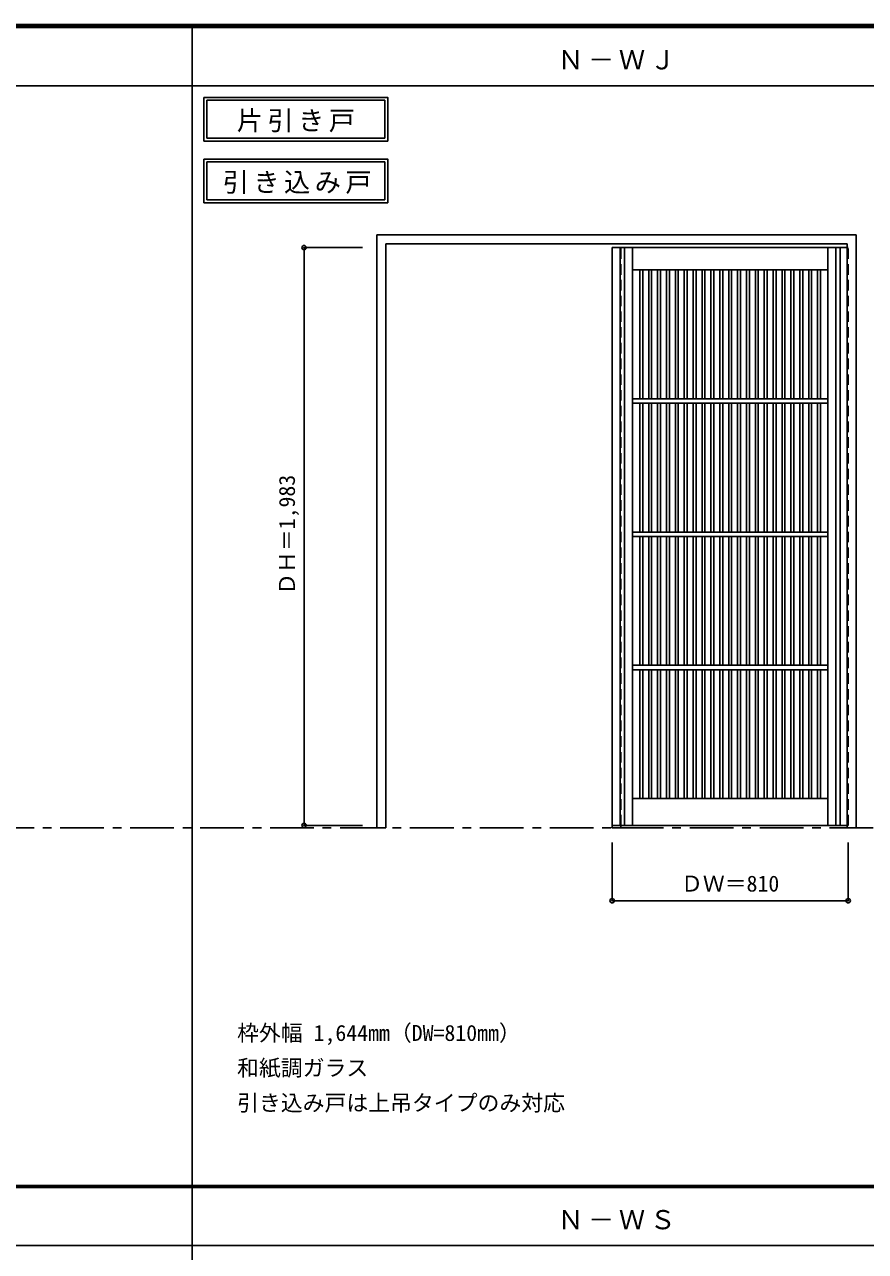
# Model space of a CAD drawing. Units: millimetres, scale not verified. Extents: x -6000 to 5700, y -4307 to 4260.
# Drawn here: x -2973 to -87, y -36 to 4175 of the extents above; entities that cross this region are included whole.
import ezdxf
from ezdxf.enums import TextEntityAlignment as Align

# ---------------------------------------------------------------- set-up
doc = ezdxf.new("R2010")
doc.units = ezdxf.units.MM
doc.header["$LTSCALE"] = 30
doc.header["$PDMODE"] = 32
doc.header["$PDSIZE"] = 15
doc.linetypes.add('CHAIN1', pattern=[8, 5, -1, 1, -1])
doc.linetypes.add('DASHED1', pattern=[1.8, 1.2, -0.6])
for name, color, linetype in [('0-1_通り芯', 7, 'CHAIN1'), ('0-2_扉', 4, 'DASHED1'), ('0-3_仕上げ', 3, 'Continuous'), ('0-4_枠', 3, 'Continuous'), ('0-A_文字', 7, 'Continuous'), ('0-B_寸法', 7, 'Continuous'), ('F-1_枠', 6, 'Continuous')]:
    doc.layers.add(name, color=color, linetype=linetype)
doc.styles.add('ＭＳ ゴシック', font='')
doc.styles.get('ＭＳ ゴシック').set_extended_font_data('MS Gothic')

msp = doc.modelspace()

# ---------------------------------------------------------------- linework, layer by layer
at = {"layer": '0-1_通り芯'}
msp.add_line((-5490, 1418), (3233.5, 1418), dxfattribs=at)
at = {"layer": '0-2_扉'}
for p, q in [((-956.25, 3409.5), (-956.25, 3405.5)), ((-149.25, 3409.5), (-146.25, 3409.5))]:
    msp.add_line(p, q, dxfattribs=at)
at = {"layer": '0-2_扉', "color": 3, "linetype": 'Continuous'}
for p, q in [((-956.25, 3409.5), (-956.25, 1426.5)), ((-149.25, 3409.5), (-956.25, 3409.5)), ((-149.25, 1426.5), (-956.25, 1426.5))]:
    msp.add_line(p, q, dxfattribs=at)
at = {"layer": '0-2_扉'}
msp.add_lwpolyline([(-149.25, 1426.5), (-146.25, 1426.5), (-146.25, 3409.5)], dxfattribs=at)
at = {"layer": '0-3_仕上げ'}
for p, q in [((-928.75, 3409.5), (-928.75, 1426.5)), ((-913.75, 3409.5), (-913.75, 1426.5)), ((-188.75, 1426.5), (-188.75, 3409.5)), ((-173.75, 1426.5), (-173.75, 3409.5)), ((-861.25, 3333.5), (-861.25, 2891)), ((-851.25, 3333.5), (-851.25, 2891)), ((-830.75, 3333.5), (-830.75, 2891)), ((-820.75, 3333.5), (-820.75, 2891)), ((-800.25, 3333.5), (-800.25, 2891)), ((-790.25, 3333.5), (-790.25, 2891)), ((-769.75, 3333.5), (-769.75, 2891)), ((-759.75, 3333.5), (-759.75, 2891)), ((-739.25, 3333.5), (-739.25, 2891)), ((-729.25, 3333.5), (-729.25, 2891)), ((-708.75, 3333.5), (-708.75, 2891)), ((-698.75, 3333.5), (-698.75, 2891)), ((-678.25, 3333.5), (-678.25, 2891)), ((-668.25, 3333.5), (-668.25, 2891)), ((-647.75, 3333.5), (-647.75, 2891)), ((-637.75, 3333.5), (-637.75, 2891)), ((-617.25, 3333.5), (-617.25, 2891)), ((-607.25, 3333.5), (-607.25, 2891)), ((-586.75, 3333.5), (-586.75, 2891)), ((-576.75, 3333.5), (-576.75, 2891)), ((-556.25, 3333.5), (-556.25, 2891)), ((-546.25, 3333.5), (-546.25, 2891)), ((-525.75, 3333.5), (-525.75, 2891)), ((-515.75, 3333.5), (-515.75, 2891)), ((-495.25, 3333.5), (-495.25, 2891)), ((-485.25, 3333.5), (-485.25, 2891)), ((-464.75, 3333.5), (-464.75, 2891)), ((-454.75, 3333.5), (-454.75, 2891)), ((-434.25, 3333.5), (-434.25, 2891)), ((-424.25, 3333.5), (-424.25, 2891)), ((-403.75, 3333.5), (-403.75, 2891)), ((-393.75, 3333.5), (-393.75, 2891)), ((-373.25, 3333.5), (-373.25, 2891)), ((-363.25, 3333.5), (-363.25, 2891)), ((-342.75, 3333.5), (-342.75, 2891)), ((-332.75, 3333.5), (-332.75, 2891)), ((-312.25, 3333.5), (-312.25, 2891)), ((-302.25, 3333.5), (-302.25, 2891)), ((-281.75, 3333.5), (-281.75, 2891)), ((-271.75, 3333.5), (-271.75, 2891)), ((-251.25, 3333.5), (-251.25, 2891)), ((-241.25, 3333.5), (-241.25, 2891)), ((-216.25, 2891), (-886.25, 2891)), ((-216.25, 2876), (-886.25, 2876)), ((-861.25, 2876), (-861.25, 2433.5)), ((-851.25, 2876), (-851.25, 2433.5)), ((-830.75, 2876), (-830.75, 2433.5)), ((-820.75, 2876), (-820.75, 2433.5)), ((-800.25, 2876), (-800.25, 2433.5)), ((-790.25, 2876), (-790.25, 2433.5)), ((-769.75, 2876), (-769.75, 2433.5)), ((-759.75, 2876), (-759.75, 2433.5)), ((-739.25, 2876), (-739.25, 2433.5)), ((-729.25, 2876), (-729.25, 2433.5)), ((-708.75, 2876), (-708.75, 2433.5)), ((-698.75, 2876), (-698.75, 2433.5)), ((-678.25, 2876), (-678.25, 2433.5)), ((-668.25, 2876), (-668.25, 2433.5)), ((-647.75, 2876), (-647.75, 2433.5)), ((-637.75, 2876), (-637.75, 2433.5)), ((-617.25, 2876), (-617.25, 2433.5)), ((-607.25, 2876), (-607.25, 2433.5)), ((-586.75, 2876), (-586.75, 2433.5)), ((-576.75, 2876), (-576.75, 2433.5)), ((-556.25, 2876), (-556.25, 2433.5)), ((-546.25, 2876), (-546.25, 2433.5)), ((-525.75, 2876), (-525.75, 2433.5)), ((-515.75, 2876), (-515.75, 2433.5)), ((-495.25, 2876), (-495.25, 2433.5)), ((-485.25, 2876), (-485.25, 2433.5)), ((-464.75, 2876), (-464.75, 2433.5)), ((-454.75, 2876), (-454.75, 2433.5)), ((-434.25, 2876), (-434.25, 2433.5)), ((-424.25, 2876), (-424.25, 2433.5)), ((-403.75, 2876), (-403.75, 2433.5)), ((-393.75, 2876), (-393.75, 2433.5)), ((-373.25, 2876), (-373.25, 2433.5)), ((-363.25, 2876), (-363.25, 2433.5)), ((-342.75, 2876), (-342.75, 2433.5)), ((-332.75, 2876), (-332.75, 2433.5)), ((-312.25, 2876), (-312.25, 2433.5)), ((-302.25, 2876), (-302.25, 2433.5)), ((-281.75, 2876), (-281.75, 2433.5)), ((-271.75, 2876), (-271.75, 2433.5)), ((-251.25, 2876), (-251.25, 2433.5)), ((-241.25, 2876), (-241.25, 2433.5)), ((-216.25, 2433.5), (-886.25, 2433.5)), ((-216.25, 2418.5), (-886.25, 2418.5)), ((-861.25, 2418.5), (-861.25, 1976)), ((-851.25, 2418.5), (-851.25, 1976)), ((-830.75, 2418.5), (-830.75, 1976)), ((-820.75, 2418.5), (-820.75, 1976)), ((-800.25, 2418.5), (-800.25, 1976)), ((-790.25, 2418.5), (-790.25, 1976)), ((-769.75, 2418.5), (-769.75, 1976)), ((-759.75, 2418.5), (-759.75, 1976)), ((-739.25, 2418.5), (-739.25, 1976)), ((-729.25, 2418.5), (-729.25, 1976)), ((-708.75, 2418.5), (-708.75, 1976)), ((-698.75, 2418.5), (-698.75, 1976)), ((-678.25, 2418.5), (-678.25, 1976)), ((-668.25, 2418.5), (-668.25, 1976)), ((-647.75, 2418.5), (-647.75, 1976)), ((-637.75, 2418.5), (-637.75, 1976)), ((-617.25, 2418.5), (-617.25, 1976)), ((-607.25, 2418.5), (-607.25, 1976)), ((-586.75, 2418.5), (-586.75, 1976)), ((-576.75, 2418.5), (-576.75, 1976)), ((-556.25, 2418.5), (-556.25, 1976)), ((-546.25, 2418.5), (-546.25, 1976)), ((-525.75, 2418.5), (-525.75, 1976)), ((-515.75, 2418.5), (-515.75, 1976)), ((-495.25, 2418.5), (-495.25, 1976)), ((-485.25, 2418.5), (-485.25, 1976)), ((-464.75, 2418.5), (-464.75, 1976)), ((-454.75, 2418.5), (-454.75, 1976)), ((-434.25, 2418.5), (-434.25, 1976)), ((-424.25, 2418.5), (-424.25, 1976)), ((-403.75, 2418.5), (-403.75, 1976)), ((-393.75, 2418.5), (-393.75, 1976)), ((-373.25, 2418.5), (-373.25, 1976)), ((-363.25, 2418.5), (-363.25, 1976)), ((-342.75, 2418.5), (-342.75, 1976)), ((-332.75, 2418.5), (-332.75, 1976)), ((-312.25, 2418.5), (-312.25, 1976)), ((-302.25, 2418.5), (-302.25, 1976)), ((-281.75, 2418.5), (-281.75, 1976)), ((-271.75, 2418.5), (-271.75, 1976)), ((-251.25, 2418.5), (-251.25, 1976)), ((-241.25, 2418.5), (-241.25, 1976)), ((-216.25, 1976), (-886.25, 1976)), ((-216.25, 1961), (-886.25, 1961)), ((-861.25, 1961), (-861.25, 1518.5)), ((-851.25, 1961), (-851.25, 1518.5)), ((-830.75, 1961), (-830.75, 1518.5)), ((-820.75, 1961), (-820.75, 1518.5)), ((-800.25, 1961), (-800.25, 1518.5)), ((-790.25, 1961), (-790.25, 1518.5)), ((-769.75, 1961), (-769.75, 1518.5)), ((-759.75, 1961), (-759.75, 1518.5)), ((-739.25, 1961), (-739.25, 1518.5)), ((-729.25, 1961), (-729.25, 1518.5)), ((-708.75, 1961), (-708.75, 1518.5)), ((-698.75, 1961), (-698.75, 1518.5)), ((-678.25, 1961), (-678.25, 1518.5)), ((-668.25, 1961), (-668.25, 1518.5)), ((-647.75, 1961), (-647.75, 1518.5)), ((-637.75, 1961), (-637.75, 1518.5)), ((-617.25, 1961), (-617.25, 1518.5)), ((-607.25, 1961), (-607.25, 1518.5)), ((-586.75, 1961), (-586.75, 1518.5)), ((-576.75, 1961), (-576.75, 1518.5)), ((-556.25, 1961), (-556.25, 1518.5)), ((-546.25, 1961), (-546.25, 1518.5)), ((-525.75, 1961), (-525.75, 1518.5)), ((-515.75, 1961), (-515.75, 1518.5)), ((-495.25, 1961), (-495.25, 1518.5)), ((-485.25, 1961), (-485.25, 1518.5)), ((-464.75, 1961), (-464.75, 1518.5)), ((-454.75, 1961), (-454.75, 1518.5)), ((-434.25, 1961), (-434.25, 1518.5)), ((-424.25, 1961), (-424.25, 1518.5)), ((-403.75, 1961), (-403.75, 1518.5)), ((-393.75, 1961), (-393.75, 1518.5)), ((-373.25, 1961), (-373.25, 1518.5)), ((-363.25, 1961), (-363.25, 1518.5)), ((-342.75, 1961), (-342.75, 1518.5)), ((-332.75, 1961), (-332.75, 1518.5)), ((-312.25, 1961), (-312.25, 1518.5)), ((-302.25, 1961), (-302.25, 1518.5)), ((-281.75, 1961), (-281.75, 1518.5)), ((-271.75, 1961), (-271.75, 1518.5)), ((-251.25, 1961), (-251.25, 1518.5)), ((-241.25, 1961), (-241.25, 1518.5))]:
    msp.add_line(p, q, dxfattribs=at)
at = {"layer": '0-3_仕上げ', "color": 7}
for p, q in [((-886.25, 3409.5), (-886.25, 1426.5)), ((-216.25, 1426.5), (-216.25, 3409.5)), ((-216.25, 3333.5), (-886.25, 3333.5)), ((-216.25, 1518.5), (-886.25, 1518.5))]:
    msp.add_line(p, q, dxfattribs=at)
at = {"layer": '0-4_枠'}
for p, q in [((-1763.25, 1418), (-1763.25, 3453)), ((-1763.25, 3453), (-119.25, 3453)), ((-119.25, 1418), (-119.25, 3453)), ((-1733.25, 3423), (-149.25, 3423)), ((-1733.25, 1418), (-1733.25, 3423)), ((-149.25, 1418), (-149.25, 3423)), ((-1763.25, 1418), (-1733.25, 1418)), ((-956.25, 1426.5), (-956.25, 1418)), ((-956.25, 1418), (-926.25, 1418)), ((-926.25, 1426.5), (-926.25, 1418)), ((-149.25, 1418), (-119.25, 1418))]:
    msp.add_line(p, q, dxfattribs=at)
at = {"layer": '0-4_枠', "color": 4, "linetype": 'DASHED1'}
for p, q in [((-956.25, 1426.5), (-956.25, 3423)), ((-926.25, 1426.5), (-926.25, 3423))]:
    msp.add_line(p, q, dxfattribs=at)
at = {"layer": '0-A_文字'}
for p, q in [((-2357.5, 3925), (-2357.5, 3775)), ((-2347.5, 3915), (-2347.5, 3785)), ((-2347.5, 3915), (-1736.47, 3915)), ((-1736.47, 3915), (-1736.47, 3785)), ((-2357.5, 3775), (-1726.47, 3775)), ((-2347.5, 3785), (-1736.47, 3785)), ((-2357.5, 3713.53), (-2357.5, 3563.53)), ((-2347.5, 3703.53), (-2347.5, 3573.53)), ((-2347.5, 3703.53), (-1736.47, 3703.53)), ((-1736.47, 3703.53), (-1736.47, 3573.53)), ((-2357.5, 3563.53), (-1726.47, 3563.53)), ((-2347.5, 3573.53), (-1736.47, 3573.53))]:
    msp.add_line(p, q, dxfattribs=at)
for points in [[(-2357.5, 3925), (-1726.47, 3925), (-1726.47, 3775)], [(-2357.5, 3713.53), (-1726.47, 3713.53), (-1726.47, 3563.53)]]:
    msp.add_lwpolyline(points, dxfattribs=at)
at = {"layer": '0-B_寸法', "color": 4}
for p, q in [((-2013.25, 3409.5), (-2013.25, 1426.5)), ((-2013.25, 3409.5), (-1813.25, 3409.5)), ((-2013.25, 1426.5), (-1813.25, 1426.5)), ((-956.25, 1168), (-956.25, 1368)), ((-146.25, 1168), (-146.25, 1368)), ((-146.25, 1168), (-956.25, 1168))]:
    msp.add_line(p, q, dxfattribs=at)
at = {"layer": '0-B_寸法'}
for p in [(-2013.25, 3409.5), (-2013.25, 1426.5), (-956.25, 1168), (-146.25, 1168)]:
    msp.add_point(p, dxfattribs=at)
at = {"layer": 'F-1_枠'}
for p, q in [((-6000, 4175), (5700, 4175)), ((-6000, 4170), (5700, 4170)), ((-2397.5, -3790), (-2397.5, 4175)), ((-6000, 4165), (5700, 4165)), ((-6000, 3965), (5700, 3965)), ((-6000, 190.5), (5700, 190.5)), ((-6000, 187.5), (5700, 187.5)), ((-6000, 184.5), (5700, 184.5)), ((-6000, -15.5), (5700, -15.5))]:
    msp.add_line(p, q, dxfattribs=at)

# ---------------------------------------------------------------- texts
at = {"layer": '0-A_文字', "style": 'ＭＳ ゴシック'}
for s, p in [('枠外幅 1,644mm（DW=810mm）', (-2243.25, 670.5)), ('和紙調ガラス', (-2243.25, 550.5)), ('引き込み戸は上吊タイプのみ対応', (-2243.25, 430.5))]:
    msp.add_text(s, height=54.99, dxfattribs=at).set_placement(p, align=Align.BOTTOM_LEFT)
at = {"layer": '0-A_文字', "char_height": 65.98, "attachment_point": 7, "style": 'ＭＳ ゴシック'}
for s, insert in [('\\T1.17;Ｎ－ＷＪ', (-1143.75, 4020)), ('\\T1.17;片引き戸', (-2244.48, 3805)), ('\\T1.17;引き込み戸', (-2292.84, 3593.53)), ('\\T1.17;Ｎ－ＷＳ', (-1143.75, 39.5))]:
    msp.add_mtext(s, dxfattribs=dict(at, insert=insert))
at = {"layer": '0-B_寸法', "style": 'ＭＳ ゴシック'}
msp.add_text('ＤＨ＝1,983', height=54.99, rotation=90, dxfattribs=at).set_placement((-2028.25, 2217.75), align=Align.BOTTOM_LEFT)
msp.add_text('ＤＷ＝810', height=54.99, dxfattribs=at).set_placement((-720, 1183), align=Align.BOTTOM_LEFT)

doc.saveas('drawing.dxf')
